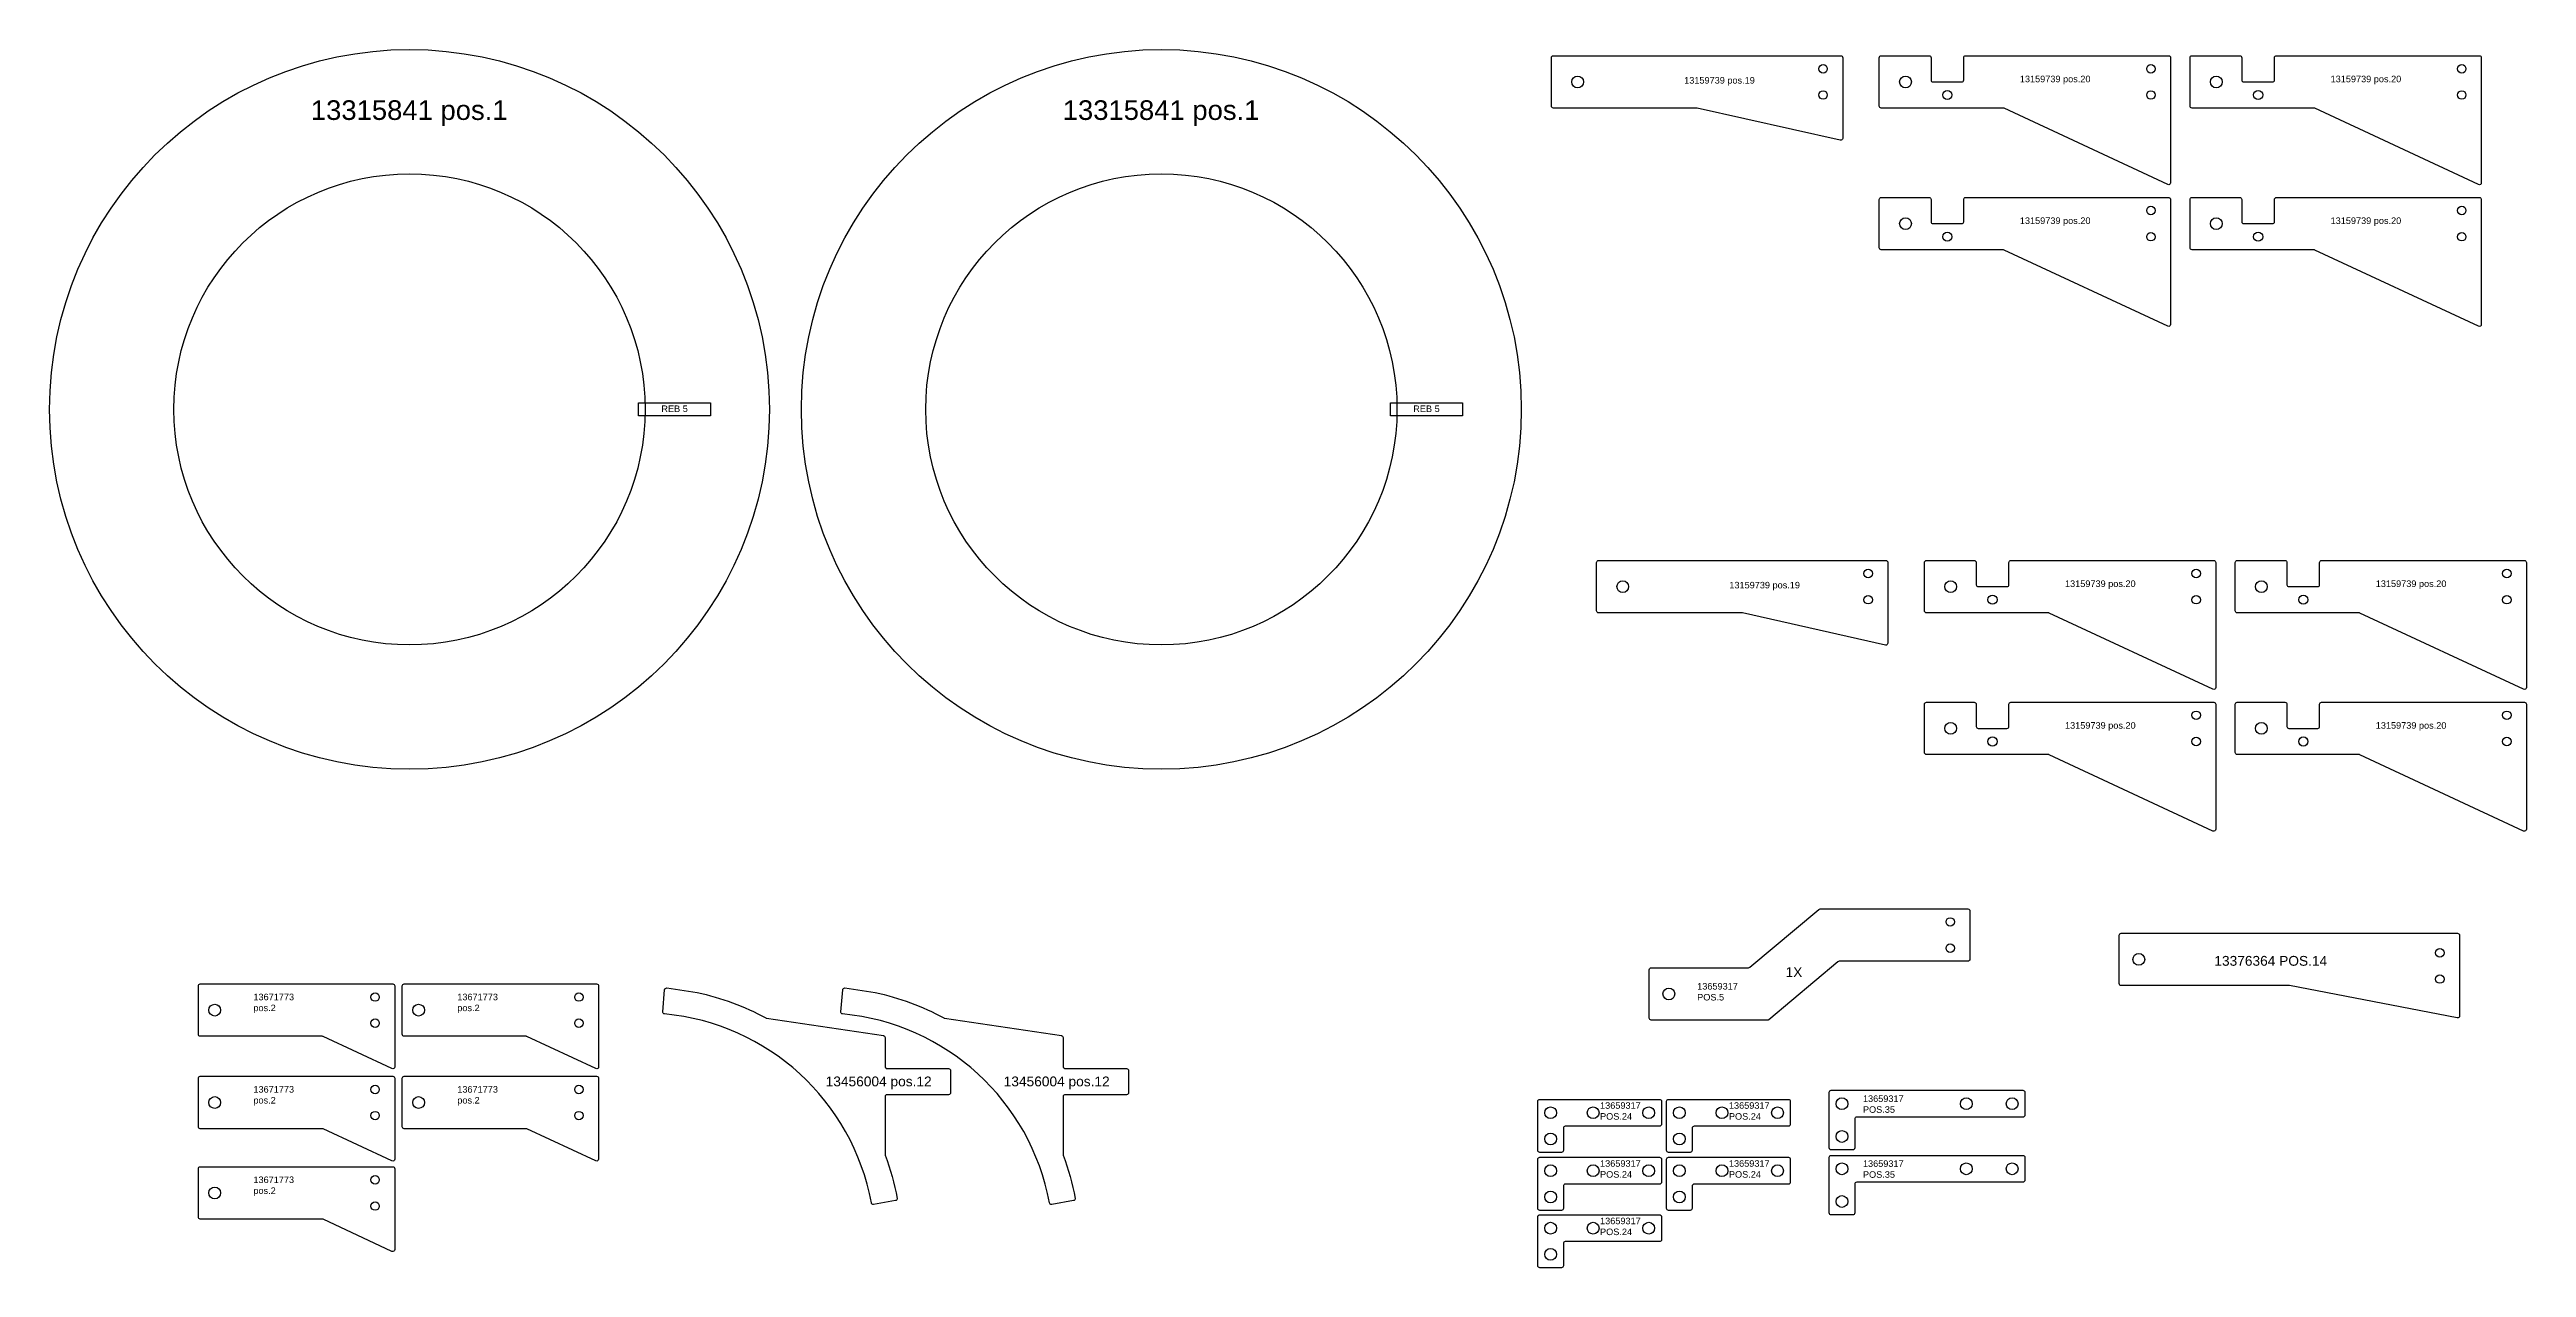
# Model space of a CAD drawing. Header units: millimetres. Extents: x 2037 to 5822, y 2281 to 4143.
import ezdxf

# ---------------------------------------------------------------- set-up
doc = ezdxf.new("R2010")
doc.units = ezdxf.units.MM
for name, color, linetype in [('13159739', 7, 'Continuous'), ('13315841', 7, 'Continuous'), ('13376364v01', 7, 'Continuous'), ('13456004V0', 7, 'Continuous'), ('13671773v01', 7, 'Continuous'), ('Rebaixo', 6, 'Continuous'), ('Texto', 3, 'Continuous')]:
    doc.layers.add(name, color=color, linetype=linetype)
doc.styles.get("Standard").update_dxf_attribs({"font": 'arial.ttf'})

msp = doc.modelspace()

# ---------------------------------------------------------------- linework, layer by layer
at = {"color": 6, "linetype": 'Continuous', "lineweight": 25}
for points in [[(4971.2, 2826.2), (4971.2, 2752.2, -0.414214), (4968.2, 2749.2), (4771.4, 2749.2, 0.176327), (4769.5, 2748.5), (4663.9, 2659.9, -0.176327), (4662, 2659.2), (4484.2, 2659.2, -0.414214), (4481.2, 2662.2), (4481.2, 2736.2, -0.414214), (4484.2, 2739.2), (4632.9, 2739.2, 0.176327), (4634.8, 2739.9), (4740.4, 2828.5, -0.176327), (4742.3, 2829.2), (4968.2, 2829.2, -0.414214)], [(4313.5, 2457.6), (4347.5, 2457.6, 0.414214), (4350.5, 2460.6), (4350.5, 2494.6, -0.414214), (4353.5, 2497.6), (4497.5, 2497.6, 0.414214), (4500.5, 2500.6), (4500.5, 2534.6, 0.414214), (4497.5, 2537.6), (4313.5, 2537.6, 0.414214), (4310.5, 2534.6), (4310.5, 2460.6, 0.414214)], [(4510.3, 2457.6), (4544.3, 2457.6, 0.414214), (4547.3, 2460.6), (4547.3, 2494.6, -0.414214), (4550.3, 2497.6), (4694.3, 2497.6, 0.414214), (4697.3, 2500.6), (4697.3, 2534.6, 0.414214), (4694.3, 2537.6), (4510.3, 2537.6, 0.414214), (4507.3, 2534.6), (4507.3, 2460.6, 0.414214)], [(4758.7, 2461.4), (4792.7, 2461.4, 0.414214), (4795.7, 2464.4), (4795.7, 2508.4, -0.414214), (4798.7, 2511.4), (5052.7, 2511.4, 0.414214), (5055.7, 2514.4), (5055.7, 2548.4, 0.414214), (5052.7, 2551.4), (4758.7, 2551.4, 0.414214), (4755.7, 2548.4), (4755.7, 2464.4, 0.414214)], [(4313.5, 2369), (4347.5, 2369, 0.414214), (4350.5, 2372), (4350.5, 2406, -0.414214), (4353.5, 2409), (4497.5, 2409, 0.414214), (4500.5, 2412), (4500.5, 2446, 0.414214), (4497.5, 2449), (4313.5, 2449, 0.414214), (4310.5, 2446), (4310.5, 2372, 0.414214)], [(4510.3, 2369), (4544.3, 2369, 0.414214), (4547.3, 2372), (4547.3, 2406, -0.414214), (4550.3, 2409), (4694.3, 2409, 0.414214), (4697.3, 2412), (4697.3, 2446, 0.414214), (4694.3, 2449), (4510.3, 2449, 0.414214), (4507.3, 2446), (4507.3, 2372, 0.414214)], [(4758.7, 2362), (4792.7, 2362, 0.414214), (4795.7, 2365), (4795.7, 2409, -0.414214), (4798.7, 2412), (5052.7, 2412, 0.414214), (5055.7, 2415), (5055.7, 2449, 0.414214), (5052.7, 2452), (4758.7, 2452, 0.414214), (4755.7, 2449), (4755.7, 2365, 0.414214)], [(4313.5, 2281.2), (4347.5, 2281.2, 0.414214), (4350.5, 2284.2), (4350.5, 2318.2, -0.414214), (4353.5, 2321.2), (4497.5, 2321.2, 0.414214), (4500.5, 2324.2), (4500.5, 2358.2, 0.414214), (4497.5, 2361.2), (4313.5, 2361.2, 0.414214), (4310.5, 2358.2), (4310.5, 2284.2, 0.414214)]]:
    msp.add_lwpolyline(points, format="xyb", close=True, dxfattribs=at)
for centre, radius in [((4941.2, 2809.2), 6.5), ((4941.2, 2769.2), 6.5), ((4511.2, 2699.2), 9), ((4775.7, 2531.4), 9), ((4965.7, 2531.4), 9), ((5035.7, 2531.4), 9), ((4330.5, 2517.6), 9), ((4395.5, 2517.6), 9), ((4480.5, 2517.6), 9), ((4527.3, 2517.6), 9), ((4592.3, 2517.6), 9), ((4677.3, 2517.6), 9), ((4330.5, 2477.6), 9), ((4527.3, 2477.6), 9), ((4775.7, 2481.4), 9), ((4330.5, 2429), 9), ((4395.5, 2429), 9), ((4480.5, 2429), 9), ((4527.3, 2429), 9), ((4592.3, 2429), 9), ((4677.3, 2429), 9), ((4775.7, 2432), 9), ((4965.7, 2432), 9), ((5035.7, 2432), 9), ((4330.5, 2389), 9), ((4527.3, 2389), 9), ((4775.7, 2382), 9), ((4330.5, 2341.2), 9), ((4395.5, 2341.2), 9), ((4480.5, 2341.2), 9), ((4330.5, 2301.2), 9)]:
    msp.add_circle(centre, radius, dxfattribs=at)
at = {"layer": '13159739', "color": 6, "linetype": 'Continuous', "lineweight": 25}
for points in [[(4331.8, 4056.1), (4331.8, 4130.1, -0.414214), (4334.8, 4133.1), (4773.8, 4133.1, -0.414214), (4776.8, 4130.1), (4776.8, 4006.8, -0.480543), (4773.2, 4003.9), (4554.6, 4053, 0.055318), (4554, 4053.1), (4334.8, 4053.1, -0.414214)], [(5273.5, 3936.2), (5023.4, 4052.9, 0.109518), (5022.1, 4053.1), (4835.8, 4053.1, -0.414214), (4832.8, 4056.1), (4832.8, 4130.1, -0.414214), (4835.8, 4133.1), (4908.8, 4133.1, -0.414214), (4911.8, 4130.1), (4911.8, 4096.1, 0.414214), (4914.8, 4093.1), (4958.8, 4093.1, 0.414214), (4961.8, 4096.1), (4961.8, 4130.1, -0.414214), (4964.8, 4133.1), (5274.8, 4133.1, -0.414214), (5277.8, 4130.1), (5277.8, 3938.9, -0.548619)], [(5748.3, 3936.2), (5498.2, 4052.9, 0.109518), (5496.9, 4053.1), (5310.6, 4053.1, -0.414214), (5307.6, 4056.1), (5307.6, 4130.1, -0.414214), (5310.6, 4133.1), (5383.6, 4133.1, -0.414214), (5386.6, 4130.1), (5386.6, 4096.1, 0.414214), (5389.6, 4093.1), (5433.6, 4093.1, 0.414214), (5436.6, 4096.1), (5436.6, 4130.1, -0.414214), (5439.6, 4133.1), (5749.6, 4133.1, -0.414214), (5752.6, 4130.1), (5752.6, 3938.9, -0.548619)], [(5273.5, 3719.6), (5023.4, 3836.2, 0.109518), (5022.1, 3836.5), (4835.8, 3836.5, -0.414214), (4832.8, 3839.5), (4832.8, 3913.5, -0.414214), (4835.8, 3916.5), (4908.8, 3916.5, -0.414214), (4911.8, 3913.5), (4911.8, 3879.5, 0.414214), (4914.8, 3876.5), (4958.8, 3876.5, 0.414214), (4961.8, 3879.5), (4961.8, 3913.5, -0.414214), (4964.8, 3916.5), (5274.8, 3916.5, -0.414214), (5277.8, 3913.5), (5277.8, 3722.3, -0.548619)], [(5748.3, 3719.6), (5498.2, 3836.2, 0.109518), (5496.9, 3836.5), (5310.6, 3836.5, -0.414214), (5307.6, 3839.5), (5307.6, 3913.5, -0.414214), (5310.6, 3916.5), (5383.6, 3916.5, -0.414214), (5386.6, 3913.5), (5386.6, 3879.5, 0.414214), (5389.6, 3876.5), (5433.6, 3876.5, 0.414214), (5436.6, 3879.5), (5436.6, 3913.5, -0.414214), (5439.6, 3916.5), (5749.6, 3916.5, -0.414214), (5752.6, 3913.5), (5752.6, 3722.3, -0.548619)], [(4400.8, 3284.7), (4400.8, 3358.7, -0.414214), (4403.8, 3361.7), (4842.8, 3361.7, -0.414214), (4845.8, 3358.7), (4845.8, 3235.4, -0.480543), (4842.2, 3232.5), (4623.7, 3281.6, 0.055318), (4623, 3281.7), (4403.8, 3281.7, -0.414214)], [(5342.6, 3164.8), (5092.4, 3281.4, 0.109518), (5091.2, 3281.7), (4904.8, 3281.7, -0.414214), (4901.8, 3284.7), (4901.8, 3358.7, -0.414214), (4904.8, 3361.7), (4977.8, 3361.7, -0.414214), (4980.8, 3358.7), (4980.8, 3324.7, 0.414214), (4983.8, 3321.7), (5027.8, 3321.7, 0.414214), (5030.8, 3324.7), (5030.8, 3358.7, -0.414214), (5033.8, 3361.7), (5343.8, 3361.7, -0.414214), (5346.8, 3358.7), (5346.8, 3167.5, -0.548619)], [(5817.3, 3164.8), (5567.2, 3281.4, 0.109518), (5565.9, 3281.7), (5379.6, 3281.7, -0.414214), (5376.6, 3284.7), (5376.6, 3358.7, -0.414214), (5379.6, 3361.7), (5452.6, 3361.7, -0.414214), (5455.6, 3358.7), (5455.6, 3324.7, 0.414214), (5458.6, 3321.7), (5502.6, 3321.7, 0.414214), (5505.6, 3324.7), (5505.6, 3358.7, -0.414214), (5508.6, 3361.7), (5818.6, 3361.7, -0.414214), (5821.6, 3358.7), (5821.6, 3167.5, -0.548619)], [(5342.6, 2948.2), (5092.4, 3064.8, 0.109518), (5091.2, 3065.1), (4904.8, 3065.1, -0.414214), (4901.8, 3068.1), (4901.8, 3142.1, -0.414214), (4904.8, 3145.1), (4977.8, 3145.1, -0.414214), (4980.8, 3142.1), (4980.8, 3108.1, 0.414214), (4983.8, 3105.1), (5027.8, 3105.1, 0.414214), (5030.8, 3108.1), (5030.8, 3142.1, -0.414214), (5033.8, 3145.1), (5343.8, 3145.1, -0.414214), (5346.8, 3142.1), (5346.8, 2950.9, -0.548619)], [(5817.3, 2948.2), (5567.2, 3064.8, 0.109518), (5565.9, 3065.1), (5379.6, 3065.1, -0.414214), (5376.6, 3068.1), (5376.6, 3142.1, -0.414214), (5379.6, 3145.1), (5452.6, 3145.1, -0.414214), (5455.6, 3142.1), (5455.6, 3108.1, 0.414214), (5458.6, 3105.1), (5502.6, 3105.1, 0.414214), (5505.6, 3108.1), (5505.6, 3142.1, -0.414214), (5508.6, 3145.1), (5818.6, 3145.1, -0.414214), (5821.6, 3142.1), (5821.6, 2950.9, -0.548619)]]:
    msp.add_lwpolyline(points, format="xyb", close=True, dxfattribs=at)
for centre, radius in [((4371.8, 4093.1), 9), ((4746.8, 4113.1), 6.5), ((4872.8, 4093.1), 9), ((5247.8, 4113.1), 6.5), ((5347.6, 4093.1), 9), ((5722.6, 4113.1), 6.5), ((4746.8, 4073.1), 6.5), ((4936.8, 4073.1), 7), ((5247.8, 4073.1), 6.5), ((5411.6, 4073.1), 7), ((5722.6, 4073.1), 6.5), ((5247.8, 3896.5), 6.5), ((5722.6, 3896.5), 6.5), ((4872.8, 3876.5), 9), ((4936.8, 3856.5), 7), ((5247.8, 3856.5), 6.5), ((5347.6, 3876.5), 9), ((5411.6, 3856.5), 7), ((5722.6, 3856.5), 6.5), ((4440.8, 3321.7), 9), ((4815.8, 3341.7), 6.5), ((4941.8, 3321.7), 9), ((5316.8, 3341.7), 6.5), ((5416.6, 3321.7), 9), ((5791.6, 3341.7), 6.5), ((4815.8, 3301.7), 6.5), ((5005.8, 3301.7), 7), ((5316.8, 3301.7), 6.5), ((5480.6, 3301.7), 7), ((5791.6, 3301.7), 6.5), ((4941.8, 3105.1), 9), ((5316.8, 3125.1), 6.5), ((5416.6, 3105.1), 9), ((5791.6, 3125.1), 6.5), ((5005.8, 3085.1), 7), ((5316.8, 3085.1), 6.5), ((5480.6, 3085.1), 7), ((5791.6, 3085.1), 6.5)]:
    msp.add_circle(centre, radius, dxfattribs=at)
at = {"layer": '13315841', "color": 2}
for centre, radius in [((2587, 3592.6), 550), ((3735.8, 3592.6), 550), ((2587, 3592.6), 360), ((3735.8, 3592.6), 360)]:
    msp.add_circle(centre, radius, dxfattribs=at)
at = {"layer": '13376364v01', "color": 6, "linetype": 'Continuous', "lineweight": 25}
msp.add_lwpolyline([(5199.3, 2715), (5199.3, 2789, -0.414214), (5202.3, 2792), (5716.3, 2792, -0.414214), (5719.3, 2789), (5719.3, 2665.7, -0.47102), (5715.8, 2662.7), (5459.6, 2712, 0.047533), (5459, 2712), (5202.3, 2712, -0.414214)], format="xyb", close=True, dxfattribs=at)
for centre, radius in [((5689.3, 2762), 6.5), ((5229.3, 2752), 9), ((5689.3, 2722), 6.5)]:
    msp.add_circle(centre, radius, dxfattribs=at)
at = {"layer": '13456004V0', "color": 6, "linetype": 'Continuous', "lineweight": 25}
for points in [[(3413.7, 2582.2), (3413.7, 2548.2, -0.414214), (3410.7, 2545.2), (3316.7, 2545.2, 0.414214), (3313.7, 2542.2), (3313.7, 2454, 0.089317), (3313.9, 2453, -0.043562), (3332.1, 2386.8, -0.416457), (3329.7, 2383.3), (3296.2, 2377.4, -0.411761), (3292.7, 2379.8, 0.335479), (2976.7, 2668.7, -0.411761), (2974, 2671.9), (2976.8, 2705.6, -0.432888), (2980.3, 2708.3), (3026.5, 2701.4, -0.015895), (3026.7, 2701.4, -0.07116), (3131.6, 2662.6, 0.087045), (3132.6, 2662.3), (3311.1, 2635.6, -0.371344), (3313.7, 2632.6), (3313.7, 2588.2, 0.414214), (3316.7, 2585.2), (3410.7, 2585.2, -0.414214)], [(3685.7, 2582.2), (3685.7, 2548.2, -0.414214), (3682.7, 2545.2), (3588.7, 2545.2, 0.414214), (3585.7, 2542.2), (3585.7, 2454, 0.089317), (3585.9, 2453, -0.043562), (3604.1, 2386.8, -0.416457), (3601.7, 2383.3), (3568.2, 2377.4, -0.411761), (3564.8, 2379.8, 0.335479), (3248.7, 2668.7, -0.411761), (3246, 2671.9), (3248.9, 2705.6, -0.432888), (3252.3, 2708.3), (3298.5, 2701.4, -0.015895), (3298.7, 2701.4, -0.07116), (3403.6, 2662.6, 0.087045), (3404.6, 2662.3), (3583.1, 2635.6, -0.371344), (3585.7, 2632.6), (3585.7, 2588.2, 0.414214), (3588.7, 2585.2), (3682.7, 2585.2, -0.414214)]]:
    msp.add_lwpolyline(points, format="xyb", close=True, dxfattribs=at)
at = {"layer": '13671773v01', "color": 6, "linetype": 'Continuous', "lineweight": 25}
for points in [[(2264.4, 2637.5), (2264.4, 2711.5, -0.414214), (2267.4, 2714.5), (2561.4, 2714.5, -0.414214), (2564.4, 2711.5), (2564.4, 2587.9, -0.548619), (2560.1, 2585.1), (2455, 2634.2, 0.109518), (2453.7, 2634.5), (2267.4, 2634.5, -0.414214)], [(2575.9, 2637.5), (2575.9, 2711.5, -0.414214), (2578.9, 2714.5), (2872.9, 2714.5, -0.414214), (2875.9, 2711.5), (2875.9, 2587.9, -0.548619), (2871.6, 2585.1), (2766.5, 2634.2, 0.109518), (2765.2, 2634.5), (2578.9, 2634.5, -0.414214)], [(2264.4, 2496.3), (2264.4, 2570.3, -0.414214), (2267.4, 2573.3), (2561.4, 2573.3, -0.414214), (2564.4, 2570.3), (2564.4, 2446.7, -0.548619), (2560.1, 2444), (2455, 2493, 0.109518), (2453.7, 2493.3), (2267.4, 2493.3, -0.414214)], [(2575.9, 2496.3), (2575.9, 2570.3, -0.414214), (2578.9, 2573.3), (2872.9, 2573.3, -0.414214), (2875.9, 2570.3), (2875.9, 2446.7, -0.548619), (2871.6, 2444), (2766.5, 2493, 0.109518), (2765.2, 2493.3), (2578.9, 2493.3, -0.414214)], [(2264.4, 2358.1), (2264.4, 2432.1, -0.414214), (2267.4, 2435.1), (2561.4, 2435.1, -0.414214), (2564.4, 2432.1), (2564.4, 2308.5, -0.548619), (2560.1, 2305.8), (2455, 2354.8, 0.109518), (2453.7, 2355.1), (2267.4, 2355.1, -0.414214)]]:
    msp.add_lwpolyline(points, format="xyb", close=True, dxfattribs=at)
for centre, radius in [((2534.4, 2694.5), 6.5), ((2845.9, 2694.5), 6.5), ((2289.4, 2674.5), 9), ((2534.4, 2654.5), 6.5), ((2600.9, 2674.5), 9), ((2845.9, 2654.5), 6.5), ((2289.4, 2533.3), 9), ((2534.4, 2553.3), 6.5), ((2600.9, 2533.3), 9), ((2845.9, 2553.3), 6.5), ((2534.4, 2513.3), 6.5), ((2845.9, 2513.3), 6.5), ((2289.4, 2395.1), 9), ((2534.4, 2415.1), 6.5), ((2534.4, 2375.1), 6.5)]:
    msp.add_circle(centre, radius, dxfattribs=at)
at = {"layer": 'Rebaixo', "color": 2}
for points in [[(2936.9, 3602.6), (3047, 3602.6), (3047, 3582.6), (2936.9, 3582.6, 0.014289)], [(4085.7, 3602.6), (4195.8, 3602.6), (4195.8, 3582.6), (4085.7, 3582.6, 0.014289)]]:
    msp.add_lwpolyline(points, format="xyb", close=True, dxfattribs=at)

# ---------------------------------------------------------------- texts
at = {"layer": 'Rebaixo', "color": 2, "char_height": 10, "attachment_point": 1}
for insert in [(2961, 3598.6), (4109.8, 3598.6)]:
    msp.add_mtext_dynamic_manual_height_columns('{\\W2.797669; }REB 5', width=60.435, gutter_width=12.5, heights=[0], dxfattribs=dict(at, insert=insert))
at = {"layer": 'Texto', "color": 6, "attachment_point": 1}
for s, width, insert, char_height in [('13159739 pos.19', 123.208, (4534.6, 4100.5), 10), ('13159739 pos.20', 123.208, (5047.5, 4102.6), 10), ('13159739 pos.20', 123.208, (5522.3, 4102.6), 10), ('13159739 pos.20', 123.208, (5047.5, 3886), 10), ('13159739 pos.20', 123.208, (5522.3, 3886), 10), ('13159739 pos.20', 123.208, (5116.5, 3331.2), 10), ('13159739 pos.20', 123.208, (5591.3, 3331.2), 10), ('13159739 pos.19', 123.208, (4603.6, 3329), 10), ('13159739 pos.20', 123.208, (5116.5, 3114.6), 10), ('13159739 pos.20', 123.208, (5591.3, 3114.6), 10), ('1X', 44.144, (4689.5, 2740), 15), ('13376364 POS.14', 178.347, (5344.7, 2757.3), 15), ('13671773\\Ppos.2', 90.989, (2348.5, 2699.6), 10), ('13671773\\Ppos.2', 90.989, (2660, 2699.6), 10), ('13659317 \\PPOS.5', 171.219, (4554.5, 2715.9), 10), ('13671773\\Ppos.2', 90.989, (2348.5, 2558.4), 10), ('13671773\\Ppos.2', 90.989, (2660, 2558.4), 10), ('{\\W0.959885; }13456004 pos.12', 169.761, (3217.3, 2573), 15), ('{\\W0.959885; }13456004 pos.12', 169.761, (3489.3, 2573), 15), ('13659317 \\PPOS.35', 171.219, (4807.8, 2544.2), 10), ('13659317 \\PPOS.24', 171.219, (4406.1, 2533.7), 10), ('13659317 \\PPOS.24', 171.219, (4603, 2533.7), 10), ('13659317 \\PPOS.24', 171.219, (4406.1, 2445.1), 10), ('13659317 \\PPOS.24', 171.219, (4603, 2445.1), 10), ('13659317 \\PPOS.35', 171.219, (4807.8, 2444.9), 10), ('13671773\\Ppos.2', 90.989, (2348.5, 2420.2), 10), ('13659317 \\PPOS.24', 171.219, (4406.1, 2357.3), 10)]:
    msp.add_mtext_dynamic_manual_height_columns(s, width=width, gutter_width=12.5, heights=[0], dxfattribs=dict(at, insert=insert, char_height=char_height))
at = {"layer": 'Texto', "color": 2, "char_height": 30, "attachment_point": 1}
for insert in [(2421.3, 4065), (3570.1, 4065)]:
    msp.add_mtext_dynamic_manual_height_columns('{\\W1.285245; }13315841 pos.1', width=318.307, gutter_width=12.5, heights=[0], dxfattribs=dict(at, insert=insert))

doc.saveas('drawing.dxf')
